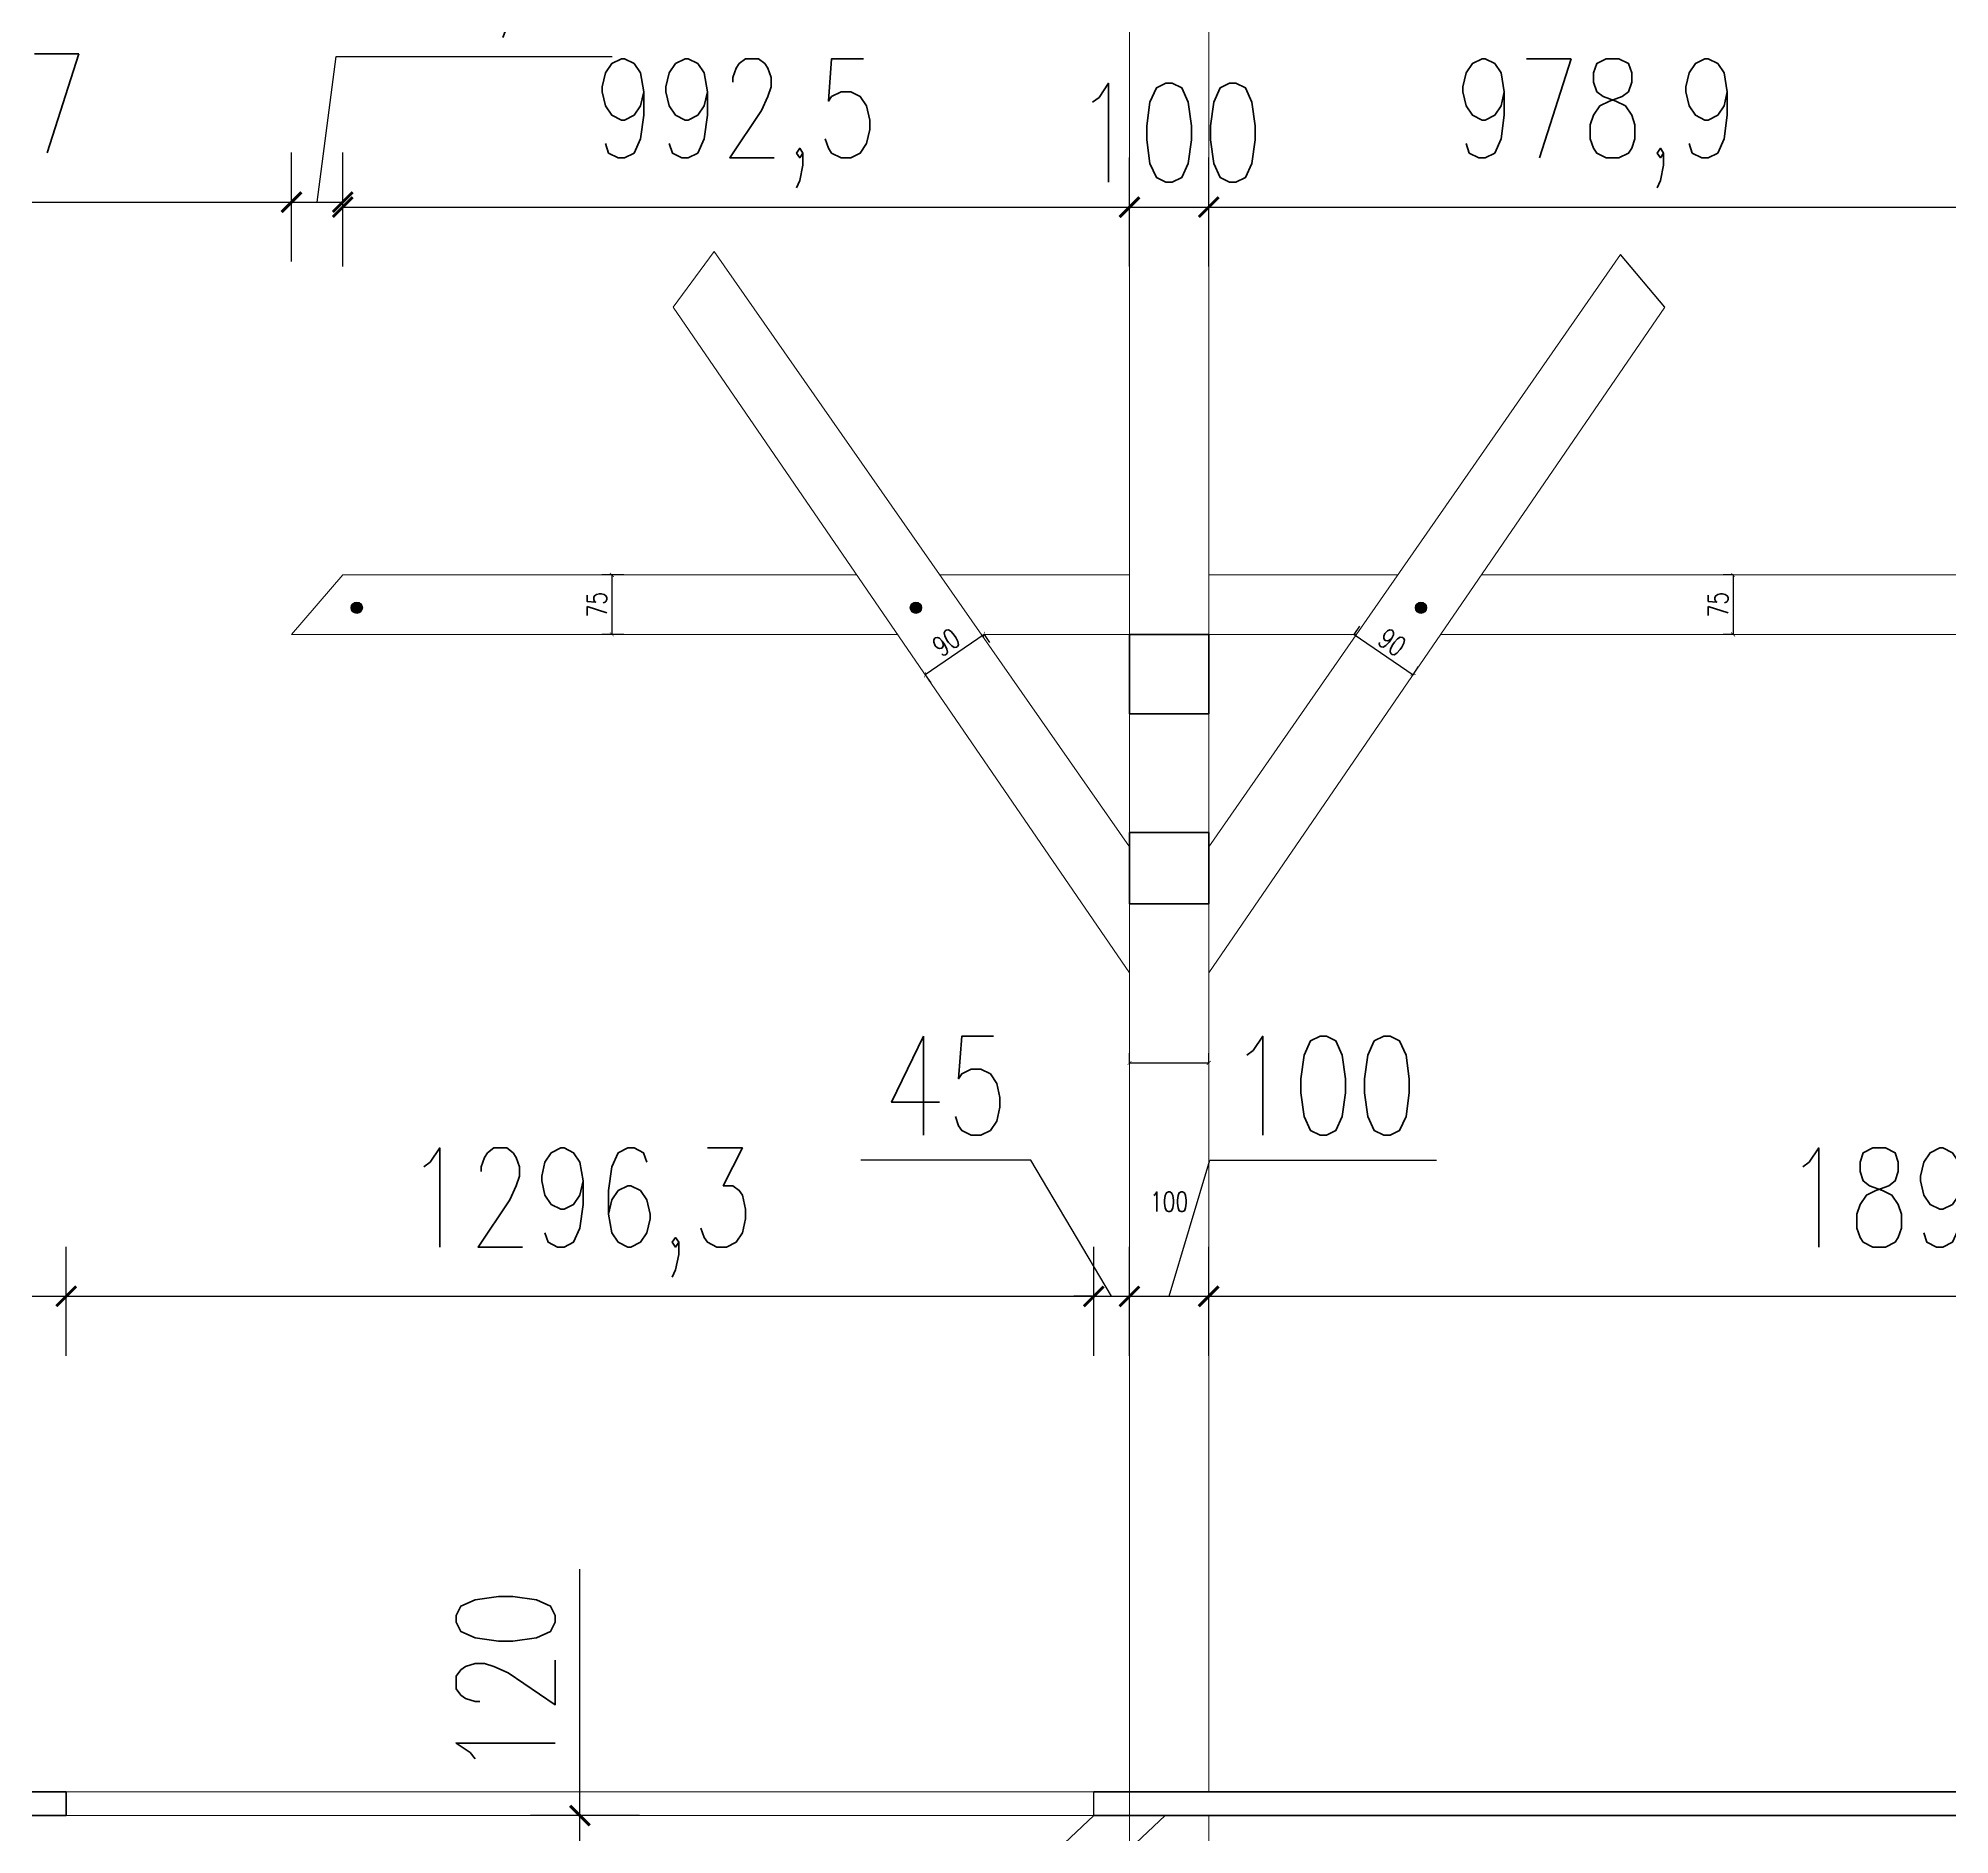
# Model space of a CAD drawing. Header units: millimetres. Extents: x -324080 to 120693, y -32448 to 53734.
# Drawn here: x -213054 to -210642, y -15218 to -12951 of the extents above; entities that cross this region are included whole.
import ezdxf

# ---------------------------------------------------------------- set-up
doc = ezdxf.new("R2010")
doc.units = ezdxf.units.MM
doc.layers.add('wymiary', color=253, linetype='Continuous', lineweight=5)
doc.layers.add('ściany', color=5, linetype='Continuous', lineweight=50)
doc.styles.add('Opisowy', font='simplex.shx', dxfattribs={"width": 0.75, "height": 2.5})
doc.dimstyles.new('Opisowy', dxfattribs={"dimscale": 0, "dimtxt": 2.5, "dimasz": 0.5, "dimexe": 1.25, "dimexo": 0.625, "dimtad": 1, "dimdec": 1, "dimtxsty": 'Opisowy', "dimblk": 'ARCHTICK', "dimcen": 1, "dimadec": 0, "dimazin": 0, "dimtfac": 1, "dimtdec": 1, "dimtmove": 0, "dimatfit": 3, "dimfxl": 1.5, "dimfxlon": 1, "dimarcsym": 0})

# ---------------------------------------------------------------- blocks, each defined once
blk = doc.blocks.new('_ArchTick')
at = {"color": 0, "linetype": 'ByBlock', "const_width": 0.15}
blk.add_lwpolyline([(-0.5, -0.5), (0.5, 0.5)], dxfattribs=at)
blk = doc.blocks.new('*D1002')
at = {"layer": 'Defpoints', "color": 0, "transparency": 16777216}
for p in [(-211677, -14244), (-211677, -14244), (-211577, -14244)]:
    blk.add_point(p, dxfattribs=at)
at = {"layer": 'wymiary', "color": 0, "lineweight": -2, "transparency": 16777216}
for p, q in [((-211677, -14244), (-211677, -14231.5)), ((-211577, -14244), (-211677, -14244)), ((-211577, -14244), (-211577, -14231.5))]:
    blk.add_line(p, q, dxfattribs=at)
at = {"layer": 'wymiary', "color": 0, "lineweight": -2, "transparency": 16777216, "xscale": 5, "yscale": 5, "zscale": 5, "rotation": 180}
blk.add_blockref('_ArchTick', (-211677, -14244), dxfattribs=at)
at = {"layer": 'wymiary', "color": 0, "lineweight": -2, "transparency": 16777216, "xscale": 5, "yscale": 5, "zscale": 5}
blk.add_blockref('_ArchTick', (-211577, -14244), dxfattribs=at)
at = {"layer": 'wymiary', "color": 0, "lineweight": 9, "transparency": 16777216, "insert": (-211627, -14419), "char_height": 25, "attachment_point": 5, "style": 'Opisowy'}
blk.add_mtext('100', dxfattribs=at)
blk = doc.blocks.new('*D1003')
at = {"layer": 'Defpoints', "color": 0, "transparency": 16777216}
for p in [(-211677, -13628.3), (-212329.9, -13703.3), (-211677, -13703.3)]:
    blk.add_point(p, dxfattribs=at)
at = {"layer": 'wymiary', "color": 0, "lineweight": -2, "transparency": 16777216}
for p, q in [((-212314.9, -13628.3), (-212342.4, -13628.3)), ((-212329.9, -13628.3), (-212329.9, -13703.3)), ((-212314.9, -13703.3), (-212342.4, -13703.3))]:
    blk.add_line(p, q, dxfattribs=at)
at = {"layer": 'wymiary', "color": 0, "lineweight": -2, "transparency": 16777216, "xscale": 5, "yscale": 5, "zscale": 5}
for p, rotation in [((-212329.9, -13628.3), 90), ((-212329.9, -13703.3), 270)]:
    blk.add_blockref('_ArchTick', p, dxfattribs=dict(at, rotation=rotation))
at = {"layer": 'wymiary', "color": 0, "lineweight": 9, "transparency": 16777216, "insert": (-212348.7, -13665.8), "char_height": 25, "attachment_point": 5, "rotation": 90, "style": 'Opisowy'}
blk.add_mtext('75', dxfattribs=at)
blk = doc.blocks.new('*D1004')
at = {"layer": 'Defpoints', "color": 0, "transparency": 16777216}
for p in [(-211860.5, -13703.3), (-211934.8, -13754.2), (-211934.8, -13754.2)]:
    blk.add_point(p, dxfattribs=at)
at = {"layer": 'wymiary', "color": 0, "lineweight": -2, "transparency": 16777216}
for p, q in [((-211860.5, -13703.3), (-211934.8, -13754.2)), ((-211860.5, -13703.3), (-211853.5, -13713.7)), ((-211934.8, -13754.2), (-211927.7, -13764.5))]:
    blk.add_line(p, q, dxfattribs=at)
at = {"layer": 'wymiary', "color": 0, "lineweight": -2, "transparency": 16777216, "xscale": 5, "yscale": 5, "zscale": 5}
for p, rotation in [((-211860.5, -13703.3), 34.41960349371571), ((-211934.8, -13754.2), 214.4196034937157)]:
    blk.add_blockref('_ArchTick', p, dxfattribs=dict(at, rotation=rotation))
at = {"layer": 'wymiary', "color": 0, "lineweight": 9, "transparency": 16777216, "insert": (-211908.3, -13713.3), "char_height": 25, "attachment_point": 5, "rotation": 34.4196, "style": 'Opisowy'}
blk.add_mtext('90', dxfattribs=at)
blk = doc.blocks.new('*D1005')
at = {"layer": 'Defpoints', "color": 0, "transparency": 16777216}
for p in [(-211393.5, -13703.3), (-211319.3, -13754.2), (-211319.3, -13754.2)]:
    blk.add_point(p, dxfattribs=at)
at = {"layer": 'wymiary', "color": 0, "lineweight": -2, "transparency": 16777216}
for p, q in [((-211393.5, -13703.3), (-211386.5, -13693)), ((-211393.5, -13703.3), (-211319.3, -13754.2)), ((-211319.3, -13754.2), (-211312.2, -13743.9))]:
    blk.add_line(p, q, dxfattribs=at)
at = {"layer": 'wymiary', "color": 0, "lineweight": -2, "transparency": 16777216, "xscale": 5, "yscale": 5, "zscale": 5}
for p, rotation in [((-211393.5, -13703.3), 145.5803965062005), ((-211319.3, -13754.2), 325.5803965062005)]:
    blk.add_blockref('_ArchTick', p, dxfattribs=dict(at, rotation=rotation))
at = {"layer": 'wymiary', "color": 0, "lineweight": 9, "transparency": 16777216, "insert": (-211345.8, -13713.3), "char_height": 25, "attachment_point": 5, "rotation": 325.5804, "style": 'Opisowy'}
blk.add_mtext('90', dxfattribs=at)
blk = doc.blocks.new('*D1006')
at = {"layer": 'Defpoints', "color": 0, "transparency": 16777216}
for p in [(-210915.6, -13628.3), (-210915.6, -13703.3), (-210915.6, -13703.3)]:
    blk.add_point(p, dxfattribs=at)
at = {"layer": 'wymiary', "color": 0, "lineweight": -2, "transparency": 16777216}
for p, q in [((-210915.6, -13628.3), (-210928.1, -13628.3)), ((-210915.6, -13628.3), (-210915.6, -13703.3)), ((-210915.6, -13703.3), (-210928.1, -13703.3))]:
    blk.add_line(p, q, dxfattribs=at)
at = {"layer": 'wymiary', "color": 0, "lineweight": -2, "transparency": 16777216, "xscale": 5, "yscale": 5, "zscale": 5}
for p, rotation in [((-210915.6, -13628.3), 90), ((-210915.6, -13703.3), 270)]:
    blk.add_blockref('_ArchTick', p, dxfattribs=dict(at, rotation=rotation))
at = {"layer": 'wymiary', "color": 0, "lineweight": 9, "transparency": 16777216, "insert": (-210934.3, -13665.8), "char_height": 25, "attachment_point": 5, "rotation": 90, "style": 'Opisowy'}
blk.add_mtext('75', dxfattribs=at)
blk = doc.blocks.new('*D1172')
at = {"layer": 'Defpoints', "color": 0, "transparency": 16777216}
for p in [(-214378.3, -11597.4), (-211941.2, -12918.3), (-214378.3, -15113.3)]:
    blk.add_point(p, dxfattribs=at)
at = {"layer": 'wymiary', "color": 0, "lineweight": -2, "transparency": 16777216}
for p, q in [((-214378.3, -11612.4), (-214378.3, -11584.9)), ((-211941.2, -11597.4), (-214378.3, -11597.4)), ((-211941.2, -11612.4), (-211941.2, -11584.9))]:
    blk.add_line(p, q, dxfattribs=at)
at = {"layer": 'wymiary', "color": 0, "lineweight": -2, "transparency": 16777216, "xscale": 5, "yscale": 5, "zscale": 5, "rotation": 180}
blk.add_blockref('_ArchTick', (-214378.3, -11597.4), dxfattribs=at)
at = {"layer": 'wymiary', "color": 0, "lineweight": -2, "transparency": 16777216, "xscale": 5, "yscale": 5, "zscale": 5}
blk.add_blockref('_ArchTick', (-211941.2, -11597.4), dxfattribs=at)
at = {"layer": 'wymiary', "color": 0, "transparency": 16777216, "insert": (-213159.7, -11576.3), "char_height": 25, "attachment_point": 5, "style": 'Opisowy'}
blk.add_mtext('2437,2', dxfattribs=at)
blk = doc.blocks.new('*D1185')
at = {"layer": 'Defpoints', "color": 0, "transparency": 16777216}
for p in [(-208914, -11597.4), (-211317.3, -12918.3), (-208914, -15088.3)]:
    blk.add_point(p, dxfattribs=at)
at = {"layer": 'wymiary', "color": 0, "lineweight": -2, "transparency": 16777216}
for p, q in [((-211317.3, -11612.4), (-211317.3, -11584.9)), ((-211317.3, -11597.4), (-208914, -11597.4)), ((-208914, -11612.4), (-208914, -11584.9))]:
    blk.add_line(p, q, dxfattribs=at)
at = {"layer": 'wymiary', "color": 0, "lineweight": -2, "transparency": 16777216, "xscale": 5, "yscale": 5, "zscale": 5, "rotation": 180}
blk.add_blockref('_ArchTick', (-211317.3, -11597.4), dxfattribs=at)
at = {"layer": 'wymiary', "color": 0, "lineweight": -2, "transparency": 16777216, "xscale": 5, "yscale": 5, "zscale": 5}
blk.add_blockref('_ArchTick', (-208914, -11597.4), dxfattribs=at)
at = {"layer": 'wymiary', "color": 0, "transparency": 16777216, "insert": (-210115.7, -11576.3), "char_height": 25, "attachment_point": 5, "style": 'Opisowy'}
blk.add_mtext('2403,2', dxfattribs=at)
blk = doc.blocks.new('*D1521')
at = {"layer": 'Defpoints', "color": 0, "transparency": 16777216}
for p in [(-211001.5, -13290.4), (-207905.4, -13290.4), (-210598.1, -13628.3)]:
    blk.add_point(p, dxfattribs=at)
at = {"layer": 'wymiary', "color": 0, "lineweight": -2, "transparency": 16777216}
for p, q in [((-207980.4, -13290.4), (-207842.9, -13290.4)), ((-207905.4, -13628.3), (-207905.4, -13290.4)), ((-207980.4, -13628.3), (-207842.9, -13628.3))]:
    blk.add_line(p, q, dxfattribs=at)
at = {"layer": 'wymiary', "color": 0, "lineweight": -2, "transparency": 16777216, "xscale": 25, "yscale": 25, "zscale": 25}
for p, rotation in [((-207905.4, -13290.4), 90), ((-207905.4, -13628.3), 270)]:
    blk.add_blockref('_ArchTick', p, dxfattribs=dict(at, rotation=rotation))
at = {"layer": 'wymiary', "color": 0, "transparency": 16777216, "insert": (-207995.4, -13460.4), "char_height": 125, "attachment_point": 5, "rotation": 90, "style": 'Opisowy'}
blk.add_mtext('338', dxfattribs=at)
blk = doc.blocks.new('*D1522')
at = {"layer": 'Defpoints', "color": 0, "transparency": 16777216}
for p in [(-211057.7, -13224.2), (-207905.4, -13224.2), (-211001.5, -13290.4)]:
    blk.add_point(p, dxfattribs=at)
at = {"layer": 'wymiary', "color": 0, "lineweight": -2, "transparency": 16777216}
for p, q in [((-207980.4, -13224.2), (-207842.9, -13224.2)), ((-207905.4, -13290.4), (-207905.4, -13224.2)), ((-207905.4, -13257.3), (-207702.3, -13266.5)), ((-207702.3, -13266.5), (-207702.3, -13476.3)), ((-207980.4, -13290.4), (-207842.9, -13290.4))]:
    blk.add_line(p, q, dxfattribs=at)
at = {"layer": 'wymiary', "color": 0, "lineweight": -2, "transparency": 16777216, "xscale": 25, "yscale": 25, "zscale": 25}
for p, rotation in [((-207905.4, -13224.2), 90), ((-207905.4, -13290.4), 270)]:
    blk.add_blockref('_ArchTick', p, dxfattribs=dict(at, rotation=rotation))
at = {"layer": 'wymiary', "color": 0, "transparency": 16777216, "insert": (-207796, -13371.4), "char_height": 125, "attachment_point": 5, "rotation": 90, "style": 'Opisowy'}
blk.add_mtext('66', dxfattribs=at)
blk = doc.blocks.new('*D1523')
at = {"layer": 'Defpoints', "color": 0, "transparency": 16777216}
for p in [(-211317.3, -12918.3), (-207905.4, -12918.3), (-211057.7, -13224.2)]:
    blk.add_point(p, dxfattribs=at)
at = {"layer": 'wymiary', "color": 0, "lineweight": -2, "transparency": 16777216}
for p, q in [((-207980.4, -12918.3), (-207842.9, -12918.3)), ((-207905.4, -13224.2), (-207905.4, -12918.3)), ((-207980.4, -13224.2), (-207842.9, -13224.2))]:
    blk.add_line(p, q, dxfattribs=at)
at = {"layer": 'wymiary', "color": 0, "lineweight": -2, "transparency": 16777216, "xscale": 25, "yscale": 25, "zscale": 25}
for p, rotation in [((-207905.4, -12918.3), 90), ((-207905.4, -13224.2), 270)]:
    blk.add_blockref('_ArchTick', p, dxfattribs=dict(at, rotation=rotation))
at = {"layer": 'wymiary', "color": 0, "transparency": 16777216, "insert": (-207999.2, -13071.3), "char_height": 125, "attachment_point": 5, "rotation": 90, "style": 'Opisowy'}
blk.add_mtext('306', dxfattribs=at)
blk = doc.blocks.new('*D1533')
at = {"layer": 'Defpoints', "color": 0, "transparency": 16777216}
for p in [(-213018.3, -14538.3), (-213607.8, -14963.3), (-213018.3, -14963.3)]:
    blk.add_point(p, dxfattribs=at)
at = {"layer": 'wymiary', "color": 0, "lineweight": -2, "transparency": 16777216}
for p, q in [((-213607.8, -14613.3), (-213607.8, -14475.8)), ((-213018.3, -14613.3), (-213018.3, -14475.8)), ((-213607.8, -14538.3), (-213018.3, -14538.3))]:
    blk.add_line(p, q, dxfattribs=at)
at = {"layer": 'wymiary', "color": 0, "lineweight": -2, "transparency": 16777216, "xscale": 25, "yscale": 25, "zscale": 25, "rotation": 180}
blk.add_blockref('_ArchTick', (-213607.8, -14538.3), dxfattribs=at)
at = {"layer": 'wymiary', "color": 0, "lineweight": -2, "transparency": 16777216, "xscale": 25, "yscale": 25, "zscale": 25}
blk.add_blockref('_ArchTick', (-213018.3, -14538.3), dxfattribs=at)
at = {"layer": 'wymiary', "color": 0, "transparency": 16777216, "insert": (-213313, -14432.7), "char_height": 125, "attachment_point": 5, "style": 'Opisowy'}
blk.add_mtext('589,4', dxfattribs=at)
blk = doc.blocks.new('*D1534')
at = {"layer": 'Defpoints', "color": 0, "transparency": 16777216}
for p in [(-211722, -14538.3), (-213018.3, -14963.3), (-211722, -14963.3)]:
    blk.add_point(p, dxfattribs=at)
at = {"layer": 'wymiary', "color": 0, "lineweight": -2, "transparency": 16777216}
for p, q in [((-213018.3, -14613.3), (-213018.3, -14475.8)), ((-211722, -14613.3), (-211722, -14475.8)), ((-213018.3, -14538.3), (-211722, -14538.3))]:
    blk.add_line(p, q, dxfattribs=at)
at = {"layer": 'wymiary', "color": 0, "lineweight": -2, "transparency": 16777216, "xscale": 25, "yscale": 25, "zscale": 25, "rotation": 180}
blk.add_blockref('_ArchTick', (-213018.3, -14538.3), dxfattribs=at)
at = {"layer": 'wymiary', "color": 0, "lineweight": -2, "transparency": 16777216, "xscale": 25, "yscale": 25, "zscale": 25}
blk.add_blockref('_ArchTick', (-211722, -14538.3), dxfattribs=at)
at = {"layer": 'wymiary', "color": 0, "transparency": 16777216, "insert": (-212370.2, -14432.7), "char_height": 125, "attachment_point": 5, "style": 'Opisowy'}
blk.add_mtext('1296,3', dxfattribs=at)
blk = doc.blocks.new('*D1535')
at = {"layer": 'Defpoints', "color": 0, "transparency": 16777216}
for p in [(-211677, -14538.3), (-211722, -14963.3), (-211677, -14963.3)]:
    blk.add_point(p, dxfattribs=at)
at = {"layer": 'wymiary', "color": 0, "lineweight": -2, "transparency": 16777216}
for p, q in [((-211801.5, -14366.5), (-212015.8, -14366.5)), ((-211699.5, -14538.3), (-211801.5, -14366.5)), ((-211722, -14613.3), (-211722, -14475.8)), ((-211677, -14613.3), (-211677, -14475.8)), ((-211722, -14538.3), (-211747, -14538.3)), ((-211722, -14538.3), (-211677, -14538.3)), ((-211722, -14538.3), (-211677, -14538.3)), ((-211677, -14538.3), (-211652, -14538.3))]:
    blk.add_line(p, q, dxfattribs=at)
at = {"layer": 'wymiary', "color": 0, "lineweight": -2, "transparency": 16777216, "xscale": 25, "yscale": 25, "zscale": 25}
blk.add_blockref('_ArchTick', (-211722, -14538.3), dxfattribs=at)
at = {"layer": 'wymiary', "color": 0, "lineweight": -2, "transparency": 16777216, "xscale": 25, "yscale": 25, "zscale": 25, "rotation": 180}
blk.add_blockref('_ArchTick', (-211677, -14538.3), dxfattribs=at)
at = {"layer": 'wymiary', "color": 0, "transparency": 16777216, "insert": (-211908.7, -14272.7), "char_height": 125, "attachment_point": 5, "style": 'Opisowy'}
blk.add_mtext('45', dxfattribs=at)
blk = doc.blocks.new('*D1536')
at = {"layer": 'Defpoints', "color": 0, "transparency": 16777216}
for p in [(-211577, -14538.3), (-211677, -14963.3), (-211577, -14963.3)]:
    blk.add_point(p, dxfattribs=at)
at = {"layer": 'wymiary', "color": 0, "lineweight": -2, "transparency": 16777216}
for p, q in [((-211627, -14538.3), (-211575.5, -14366.5)), ((-211575.5, -14366.5), (-211289.8, -14366.5)), ((-211677, -14613.3), (-211677, -14475.8)), ((-211577, -14613.3), (-211577, -14475.8)), ((-211677, -14538.3), (-211577, -14538.3))]:
    blk.add_line(p, q, dxfattribs=at)
at = {"layer": 'wymiary', "color": 0, "lineweight": -2, "transparency": 16777216, "xscale": 25, "yscale": 25, "zscale": 25, "rotation": 180}
blk.add_blockref('_ArchTick', (-211677, -14538.3), dxfattribs=at)
at = {"layer": 'wymiary', "color": 0, "lineweight": -2, "transparency": 16777216, "xscale": 25, "yscale": 25, "zscale": 25}
blk.add_blockref('_ArchTick', (-211577, -14538.3), dxfattribs=at)
at = {"layer": 'wymiary', "color": 0, "transparency": 16777216, "insert": (-211432.6, -14272.7), "char_height": 125, "attachment_point": 5, "style": 'Opisowy'}
blk.add_mtext('100', dxfattribs=at)
blk = doc.blocks.new('*D1537')
at = {"layer": 'Defpoints', "color": 0, "transparency": 16777216}
for p in [(-209684.6, -14538.3), (-211577, -14963.3), (-209684.6, -14963.3)]:
    blk.add_point(p, dxfattribs=at)
at = {"layer": 'wymiary', "color": 0, "lineweight": -2, "transparency": 16777216}
for p, q in [((-211577, -14613.3), (-211577, -14475.8)), ((-209684.6, -14613.3), (-209684.6, -14475.8)), ((-211577, -14538.3), (-209684.6, -14538.3))]:
    blk.add_line(p, q, dxfattribs=at)
at = {"layer": 'wymiary', "color": 0, "lineweight": -2, "transparency": 16777216, "xscale": 25, "yscale": 25, "zscale": 25, "rotation": 180}
blk.add_blockref('_ArchTick', (-211577, -14538.3), dxfattribs=at)
at = {"layer": 'wymiary', "color": 0, "lineweight": -2, "transparency": 16777216, "xscale": 25, "yscale": 25, "zscale": 25}
blk.add_blockref('_ArchTick', (-209684.6, -14538.3), dxfattribs=at)
at = {"layer": 'wymiary', "color": 0, "transparency": 16777216, "insert": (-210630.8, -14432.7), "char_height": 125, "attachment_point": 5, "style": 'Opisowy'}
blk.add_mtext('1892,4', dxfattribs=at)
blk = doc.blocks.new('*D1548')
at = {"layer": 'Defpoints', "color": 0, "transparency": 16777216}
for p in [(-212734.1, -13158), (-212734.1, -13438.3), (-213607.8, -14898.3)]:
    blk.add_point(p, dxfattribs=at)
at = {"layer": 'wymiary', "color": 0, "lineweight": -2, "transparency": 16777216}
for p, q in [((-213607.8, -13233), (-213607.8, -13095.5)), ((-212734.1, -13233), (-212734.1, -13095.5)), ((-213607.8, -13158), (-212734.1, -13158))]:
    blk.add_line(p, q, dxfattribs=at)
at = {"layer": 'wymiary', "color": 0, "lineweight": -2, "transparency": 16777216, "xscale": 25, "yscale": 25, "zscale": 25, "rotation": 180}
blk.add_blockref('_ArchTick', (-213607.8, -13158), dxfattribs=at)
at = {"layer": 'wymiary', "color": 0, "lineweight": -2, "transparency": 16777216, "xscale": 25, "yscale": 25, "zscale": 25}
blk.add_blockref('_ArchTick', (-212734.1, -13158), dxfattribs=at)
at = {"layer": 'wymiary', "color": 0, "transparency": 16777216, "insert": (-213170.9, -13052.4), "char_height": 125, "attachment_point": 5, "style": 'Opisowy'}
blk.add_mtext('873,7', dxfattribs=at)
blk = doc.blocks.new('*D1549')
at = {"layer": 'Defpoints', "color": 0, "transparency": 16777216}
for p in [(-212669.5, -13158), (-212669.5, -13363.3), (-212734.1, -13438.3)]:
    blk.add_point(p, dxfattribs=at)
at = {"layer": 'wymiary', "color": 0, "lineweight": -2, "transparency": 16777216}
for p, q in [((-212701.8, -13158), (-212677.9, -12974.3)), ((-212677.9, -12974.3), (-212329.7, -12974.3)), ((-212734.1, -13233), (-212734.1, -13095.5)), ((-212669.5, -13233), (-212669.5, -13095.5)), ((-212734.1, -13158), (-212669.5, -13158))]:
    blk.add_line(p, q, dxfattribs=at)
at = {"layer": 'wymiary', "color": 0, "lineweight": -2, "transparency": 16777216, "xscale": 25, "yscale": 25, "zscale": 25, "rotation": 180}
blk.add_blockref('_ArchTick', (-212734.1, -13158), dxfattribs=at)
at = {"layer": 'wymiary', "color": 0, "lineweight": -2, "transparency": 16777216, "xscale": 25, "yscale": 25, "zscale": 25}
blk.add_blockref('_ArchTick', (-212669.5, -13158), dxfattribs=at)
at = {"layer": 'wymiary', "color": 0, "transparency": 16777216, "insert": (-212503.8, -12868.6), "char_height": 125, "attachment_point": 5, "style": 'Opisowy'}
blk.add_mtext('64,5', dxfattribs=at)
blk = doc.blocks.new('*D1550')
at = {"layer": 'Defpoints', "color": 0, "transparency": 16777216}
for p in [(-211677, -13164.3), (-212669.5, -13363.3), (-211677, -13363.3)]:
    blk.add_point(p, dxfattribs=at)
at = {"layer": 'wymiary', "color": 0, "lineweight": -2, "transparency": 16777216}
for p, q in [((-212669.5, -13239.3), (-212669.5, -13101.8)), ((-211677, -13239.3), (-211677, -13101.8)), ((-212669.5, -13164.3), (-211677, -13164.3))]:
    blk.add_line(p, q, dxfattribs=at)
at = {"layer": 'wymiary', "color": 0, "lineweight": -2, "transparency": 16777216, "xscale": 25, "yscale": 25, "zscale": 25, "rotation": 180}
blk.add_blockref('_ArchTick', (-212669.5, -13164.3), dxfattribs=at)
at = {"layer": 'wymiary', "color": 0, "lineweight": -2, "transparency": 16777216, "xscale": 25, "yscale": 25, "zscale": 25}
blk.add_blockref('_ArchTick', (-211677, -13164.3), dxfattribs=at)
at = {"layer": 'wymiary', "color": 0, "transparency": 16777216, "insert": (-212173.3, -13058.6), "char_height": 125, "attachment_point": 5, "style": 'Opisowy'}
blk.add_mtext('992,5', dxfattribs=at)
blk = doc.blocks.new('*D1551')
at = {"layer": 'Defpoints', "color": 0, "transparency": 16777216}
for p in [(-211577, -13164.3), (-211677, -13363.3), (-211577, -13363.3)]:
    blk.add_point(p, dxfattribs=at)
at = {"layer": 'wymiary', "color": 0, "lineweight": -2, "transparency": 16777216}
for p, q in [((-211677, -13239.3), (-211677, -13101.8)), ((-211577, -13239.3), (-211577, -13101.8)), ((-211677, -13164.3), (-211577, -13164.3))]:
    blk.add_line(p, q, dxfattribs=at)
at = {"layer": 'wymiary', "color": 0, "lineweight": -2, "transparency": 16777216, "xscale": 25, "yscale": 25, "zscale": 25, "rotation": 180}
blk.add_blockref('_ArchTick', (-211677, -13164.3), dxfattribs=at)
at = {"layer": 'wymiary', "color": 0, "lineweight": -2, "transparency": 16777216, "xscale": 25, "yscale": 25, "zscale": 25}
blk.add_blockref('_ArchTick', (-211577, -13164.3), dxfattribs=at)
at = {"layer": 'wymiary', "color": 0, "transparency": 16777216, "insert": (-211627, -13070.5), "char_height": 125, "attachment_point": 5, "style": 'Opisowy'}
blk.add_mtext('100', dxfattribs=at)
blk = doc.blocks.new('*D1552')
at = {"layer": 'Defpoints', "color": 0, "transparency": 16777216}
for p in [(-210598.1, -13164.3), (-211577, -13363.3), (-210598.1, -13363.3)]:
    blk.add_point(p, dxfattribs=at)
at = {"layer": 'wymiary', "color": 0, "lineweight": -2, "transparency": 16777216}
for p, q in [((-211577, -13239.3), (-211577, -13101.8)), ((-210598.1, -13239.3), (-210598.1, -13101.8)), ((-211577, -13164.3), (-210598.1, -13164.3))]:
    blk.add_line(p, q, dxfattribs=at)
at = {"layer": 'wymiary', "color": 0, "lineweight": -2, "transparency": 16777216, "xscale": 25, "yscale": 25, "zscale": 25, "rotation": 180}
blk.add_blockref('_ArchTick', (-211577, -13164.3), dxfattribs=at)
at = {"layer": 'wymiary', "color": 0, "lineweight": -2, "transparency": 16777216, "xscale": 25, "yscale": 25, "zscale": 25}
blk.add_blockref('_ArchTick', (-210598.1, -13164.3), dxfattribs=at)
at = {"layer": 'wymiary', "color": 0, "transparency": 16777216, "insert": (-211087.6, -13058.6), "char_height": 125, "attachment_point": 5, "style": 'Opisowy'}
blk.add_mtext('978,9', dxfattribs=at)
blk = doc.blocks.new('*D1586')
at = {"layer": 'Defpoints', "color": 0, "transparency": 16777216}
for p in [(-215411.2, -13703.3), (-212284.1, -13703.3), (-213157.8, -14691.9)]:
    blk.add_point(p, dxfattribs=at)
at = {"layer": 'wymiary', "color": 0, "lineweight": -2, "transparency": 16777216}
for p, q in [((-215336.2, -13703.3), (-215473.7, -13703.3)), ((-215411.2, -14691.9), (-215411.2, -13703.3)), ((-215336.2, -14691.9), (-215473.7, -14691.9))]:
    blk.add_line(p, q, dxfattribs=at)
at = {"layer": 'wymiary', "color": 0, "lineweight": -2, "transparency": 16777216, "xscale": 25, "yscale": 25, "zscale": 25}
for p, rotation in [((-215411.2, -13703.3), 90), ((-215411.2, -14691.9), 270)]:
    blk.add_blockref('_ArchTick', p, dxfattribs=dict(at, rotation=rotation))
at = {"layer": 'wymiary', "color": 0, "transparency": 16777216, "insert": (-215516.8, -14197.6), "char_height": 125, "attachment_point": 5, "rotation": 90, "style": 'Opisowy'}
blk.add_mtext('988,5', dxfattribs=at)
blk = doc.blocks.new('*D1587')
at = {"layer": 'Defpoints', "color": 0, "transparency": 16777216}
for p in [(-215411.2, -13290.4), (-211802.6, -13290.4), (-212284.1, -13703.3)]:
    blk.add_point(p, dxfattribs=at)
at = {"layer": 'wymiary', "color": 0, "lineweight": -2, "transparency": 16777216}
for p, q in [((-215336.2, -13290.4), (-215473.7, -13290.4)), ((-215411.2, -13703.3), (-215411.2, -13290.4)), ((-215336.2, -13703.3), (-215473.7, -13703.3))]:
    blk.add_line(p, q, dxfattribs=at)
at = {"layer": 'wymiary', "color": 0, "lineweight": -2, "transparency": 16777216, "xscale": 25, "yscale": 25, "zscale": 25}
for p, rotation in [((-215411.2, -13290.4), 90), ((-215411.2, -13703.3), 270)]:
    blk.add_blockref('_ArchTick', p, dxfattribs=dict(at, rotation=rotation))
at = {"layer": 'wymiary', "color": 0, "transparency": 16777216, "insert": (-215516.8, -13496.9), "char_height": 125, "attachment_point": 5, "rotation": 90, "style": 'Opisowy'}
blk.add_mtext('412,9', dxfattribs=at)
blk = doc.blocks.new('*D1588')
at = {"layer": 'Defpoints', "color": 0, "transparency": 16777216}
for p in [(-215411.2, -12918.3), (-211491.2, -12918.3), (-211802.6, -13290.4)]:
    blk.add_point(p, dxfattribs=at)
at = {"layer": 'wymiary', "color": 0, "lineweight": -2, "transparency": 16777216}
for p, q in [((-215336.2, -12918.3), (-215473.7, -12918.3)), ((-215411.2, -13290.4), (-215411.2, -12918.3)), ((-215411.2, -13104.4), (-215664.7, -13073.1)), ((-215664.7, -13073.1), (-215664.7, -13470.5)), ((-215336.2, -13290.4), (-215473.7, -13290.4))]:
    blk.add_line(p, q, dxfattribs=at)
at = {"layer": 'wymiary', "color": 0, "lineweight": -2, "transparency": 16777216, "xscale": 25, "yscale": 25, "zscale": 25}
for p, rotation in [((-215411.2, -12918.3), 90), ((-215411.2, -13290.4), 270)]:
    blk.add_blockref('_ArchTick', p, dxfattribs=dict(at, rotation=rotation))
at = {"layer": 'wymiary', "color": 0, "transparency": 16777216, "insert": (-215770.4, -13271.8), "char_height": 125, "attachment_point": 5, "rotation": 90, "style": 'Opisowy'}
blk.add_mtext('372,1', dxfattribs=at)
blk = doc.blocks.new('*D1626')
at = {"layer": 'Defpoints', "color": 0, "transparency": 16777216}
for p in [(-212370.2, -15193.3), (-211914.8, -15193.3), (-211914.8, -15313.3)]:
    blk.add_point(p, dxfattribs=at)
at = {"layer": 'wymiary', "color": 0, "lineweight": -2, "transparency": 16777216}
for p, q in [((-212370.2, -15193.3), (-212370.2, -14882.6)), ((-212295.2, -15193.3), (-212432.7, -15193.3)), ((-212370.2, -15313.3), (-212370.2, -15193.3)), ((-212295.2, -15313.3), (-212432.7, -15313.3))]:
    blk.add_line(p, q, dxfattribs=at)
at = {"layer": 'wymiary', "color": 0, "lineweight": -2, "transparency": 16777216, "xscale": 25, "yscale": 25, "zscale": 25}
for p, rotation in [((-212370.2, -15193.3), 90), ((-212370.2, -15313.3), 270)]:
    blk.add_blockref('_ArchTick', p, dxfattribs=dict(at, rotation=rotation))
at = {"layer": 'wymiary', "color": 0, "transparency": 16777216, "insert": (-212463.9, -15025.5), "char_height": 125, "attachment_point": 5, "rotation": 90, "style": 'Opisowy'}
blk.add_mtext('120', dxfattribs=at)

msp = doc.modelspace()

# ---------------------------------------------------------------- hatches: boundary and pattern name
h = msp.add_hatch(color=256)
h.dxf.hatch_style = 1
h.paths.add_polyline_path([(-212651.67, -13676.84, 1), (-212651.67, -13662.69, 1)])
h = msp.add_hatch(color=256)
h.dxf.hatch_style = 1
h.paths.add_polyline_path([(-211946.42, -13676.84, 1), (-211946.42, -13662.69, 1)])
h = msp.add_hatch(color=256)
h.dxf.hatch_style = 1
h.paths.add_polyline_path([(-211309.27, -13676.84, 1), (-211309.27, -13662.69, 1)])

# ---------------------------------------------------------------- linework, layer by layer
at = {"lineweight": 20}
for p, q in [((-211677.03, -15163.35), (-211677.03, -12611.44)), ((-211577.03, -15163.35), (-211577.03, -12612.26)), ((-212252.57, -13290.44), (-212200.9, -13220.14)), ((-212200.9, -13220.14), (-211677.03, -13971.16)), ((-211057.67, -13224.24), (-211577.03, -13971.16)), ((-212252.57, -13290.44), (-211677.03, -14130.38)), ((-211001.49, -13290.44), (-211577.03, -14130.38)), ((-212734.07, -13703.35), (-212669.52, -13628.35)), ((-212669.52, -13628.35), (-212021.03, -13628.35)), ((-211916.16, -13628.35), (-211677.03, -13628.35)), ((-211577.03, -13628.35), (-211338.66, -13628.35)), ((-211233.03, -13628.35), (-210598.12, -13628.35)), ((-212734.07, -13703.35), (-211969.64, -13703.35)), ((-211860.54, -13703.35), (-211393.52, -13703.35)), ((-211284.42, -13703.35), (-210534.47, -13703.35)), ((-211722.03, -15163.35), (-213018.33, -15163.35)), ((-211677.03, -16046.45), (-211677.03, -15163.35)), ((-213018.33, -15193.35), (-211722.03, -15193.35)), ((-211677.03, -15193.35), (-211677.03, -16408.35)), ((-211577.03, -16408.35), (-211577.03, -15193.35))]:
    msp.add_line(p, q, dxfattribs=at)
for p, q in [((-211001.49, -13290.44), (-211057.67, -13224.24)), ((-211722.03, -15193.35), (-211722.03, -15163.35))]:
    msp.add_line(p, q)
at = {"lineweight": 50}
for p, q in [((-213018.33, -15163.35), (-213873.33, -15163.35)), ((-213018.33, -15193.35), (-213018.33, -15163.35)), ((-209412.03, -15163.35), (-211722.03, -15163.35)), ((-213873.33, -15193.35), (-213018.33, -15193.35)), ((-211722.03, -15193.35), (-209412.03, -15193.35))]:
    msp.add_line(p, q, dxfattribs=at)
at = {"color": 6}
for p, q in [((-213018.33, -16408.35), (-211722.03, -15193.35)), ((-212928.33, -16408.35), (-211632.03, -15193.35))]:
    msp.add_line(p, q, dxfattribs=at)
for centre in [(-212651.67, -13669.76), (-211946.42, -13669.76), (-211309.27, -13669.76)]:
    msp.add_circle(centre, 7.07)
at = {"layer": 'ściany'}
for p, q in [((-211677.03, -13803.35), (-211677.03, -13703.35)), ((-211677.03, -13703.35), (-211577.03, -13703.35)), ((-211577.03, -13703.35), (-211577.03, -13803.35)), ((-211577.03, -13803.35), (-211677.03, -13803.35)), ((-211577.03, -13953.35), (-211677.03, -13953.35)), ((-211677.03, -13953.35), (-211677.03, -14043.35)), ((-211577.03, -14043.35), (-211577.03, -13953.35)), ((-211677.03, -14043.35), (-211577.03, -14043.35))]:
    msp.add_line(p, q, dxfattribs=at)

# ---------------------------------------------------------------- dimensions: what is measured, and where the dimension line sits
at = {"layer": 'wymiary'}
for base, p1, p2, picture, middle in [((-214378.33, -11597.43), (-211941.17, -12918.35), (-214378.33, -15113.35), '*D1172', (-213159.75, -11576.3)), ((-208914.04, -11597.43), (-211317.27, -12918.35), (-208914.04, -15088.35), '*D1185', (-210115.66, -11576.3)), ((-212734.07, -13158.04), (-213607.76, -14898.35), (-212734.07, -13438.35), '*D1548', (-213170.91, -13052.39)), ((-211677.03, -13164.29), (-212669.52, -13363.35), (-211677.03, -13363.35), '*D1550', (-212173.28, -13058.64)), ((-210598.12, -13164.29), (-211577.03, -13363.35), (-210598.12, -13363.35), '*D1552', (-211087.58, -13058.64)), ((-211577.03, -14538.35), (-211677.03, -14963.35), (-211577.03, -14963.35), '*D1536', (-211544.22, -14272.72)), ((-211722.03, -14538.35), (-213018.33, -14963.35), (-211722.03, -14963.35), '*D1534', (-212370.18, -14432.69)), ((-209684.61, -14538.35), (-211577.03, -14963.35), (-209684.61, -14963.35), '*D1537', (-210630.82, -14432.69))]:
    dim = msp.add_linear_dim(base=base, p1=p1, p2=p2, dimstyle='Opisowy', dxfattribs=at)
    dim.commit()
    dim.dimension.update_dxf_attribs({"geometry": picture, "text_midpoint": middle})
for base, p1, p2, picture, middle in [((-212669.5219, -13158.0416), (-212734.0706, -13438.3484), (-212669.5219, -13363.3484), '*D1549', (-212646.6623, -12974.2618)), ((-211577.03, -13164.29), (-211677.03, -13363.35), (-211577.03, -13363.35), '*D1551', (-211627.03, -13164.29)), ((-211677.03, -14538.35), (-211722.03, -14963.35), (-211677.03, -14963.35), '*D1535', (-211832.78, -14366.47)), ((-213018.33, -14538.35), (-213607.76, -14963.35), (-213018.33, -14963.35), '*D1533', (-213313.04, -14538.35))]:
    dim = msp.add_linear_dim(base=base, p1=p1, p2=p2, dimstyle='Opisowy', dxfattribs=at)
    dim.commit()
    dim.dimension.update_dxf_attribs({"geometry": picture, "text_midpoint": middle, "dimtype": 160})
for base, p1, p2, picture, middle in [((-215411.17, -12918.35), (-211802.57, -13290.44), (-211491.17, -12918.35), '*D1588', (-215664.7, -13104.39)), ((-215411.17, -13290.44), (-212284.07, -13703.35), (-211802.57, -13290.44), '*D1587', (-215411.17, -13496.89))]:
    dim = msp.add_linear_dim(base=base, p1=p1, p2=p2, angle=90, dimstyle='Opisowy', dxfattribs=at)
    dim.commit()
    dim.dimension.update_dxf_attribs({"geometry": picture, "text_midpoint": middle, "dimtype": 160})
for base, p1, p2, text, picture, middle in [((-207905.42, -12918.35), (-211057.67, -13224.24), (-211317.27, -12918.35), '306', '*D1523', (-207905.42, -13071.29)), ((-207905.42, -13224.24), (-211001.49, -13290.44), (-211057.67, -13224.24), '66', '*D1522', (-207702.29, -13297.7)), ((-207905.42, -13290.44), (-210598.12, -13628.35), (-211001.49, -13290.44), '338', '*D1521', (-207901.67, -13460.43))]:
    dim = msp.add_linear_dim(base=base, p1=p1, p2=p2, angle=90, text=text, dimstyle='Opisowy', dxfattribs=at)
    dim.commit()
    dim.dimension.update_dxf_attribs({"geometry": picture, "text_midpoint": middle, "dimtype": 160})
at = {"layer": 'wymiary', "lineweight": 9}
for p1, p2, distance, picture, middle in [((-211677.03, -13628.35), (-211677.03, -13703.35), -652.89, '*D1003', (-212348.67, -13665.85)), ((-210915.58, -13628.35), (-210915.58, -13703.35), 0, '*D1006', (-210934.33, -13665.85)), ((-211860.54, -13703.35), (-211934.78, -13754.22), 0, '*D1004', (-211908.26, -13713.32)), ((-211393.52, -13703.35), (-211319.28, -13754.22), 0, '*D1005', (-211345.8, -13713.32))]:
    dim = msp.add_aligned_dim(p1=p1, p2=p2, distance=distance, dimstyle='Opisowy', dxfattribs=at)
    dim.commit()
    dim.dimension.update_dxf_attribs({"geometry": picture, "text_midpoint": middle})
at = {"layer": 'wymiary'}
for base, p1, p2, picture, middle in [((-215411.17, -13703.35), (-213157.76, -14691.87), (-212284.07, -13703.35), '*D1586', (-215516.82, -14197.61)), ((-212370.18, -15193.35), (-211914.84, -15313.35), (-211914.84, -15193.35), '*D1626', (-212463.93, -15025.49))]:
    dim = msp.add_linear_dim(base=base, p1=p1, p2=p2, angle=90, dimstyle='Opisowy', dxfattribs=at)
    dim.commit()
    dim.dimension.update_dxf_attribs({"geometry": picture, "text_midpoint": middle})
at = {"layer": 'wymiary', "lineweight": 9}
dim = msp.add_linear_dim(base=(-211677.03, -14243.99), p1=(-211577.03, -14243.99), p2=(-211677.03, -14243.99), dimstyle='Opisowy', dxfattribs=at)
dim.commit()
dim.dimension.update_dxf_attribs({"geometry": '*D1002', "text_midpoint": (-211627.03, -14418.99), "dimtype": 160})

doc.saveas('drawing.dxf')
